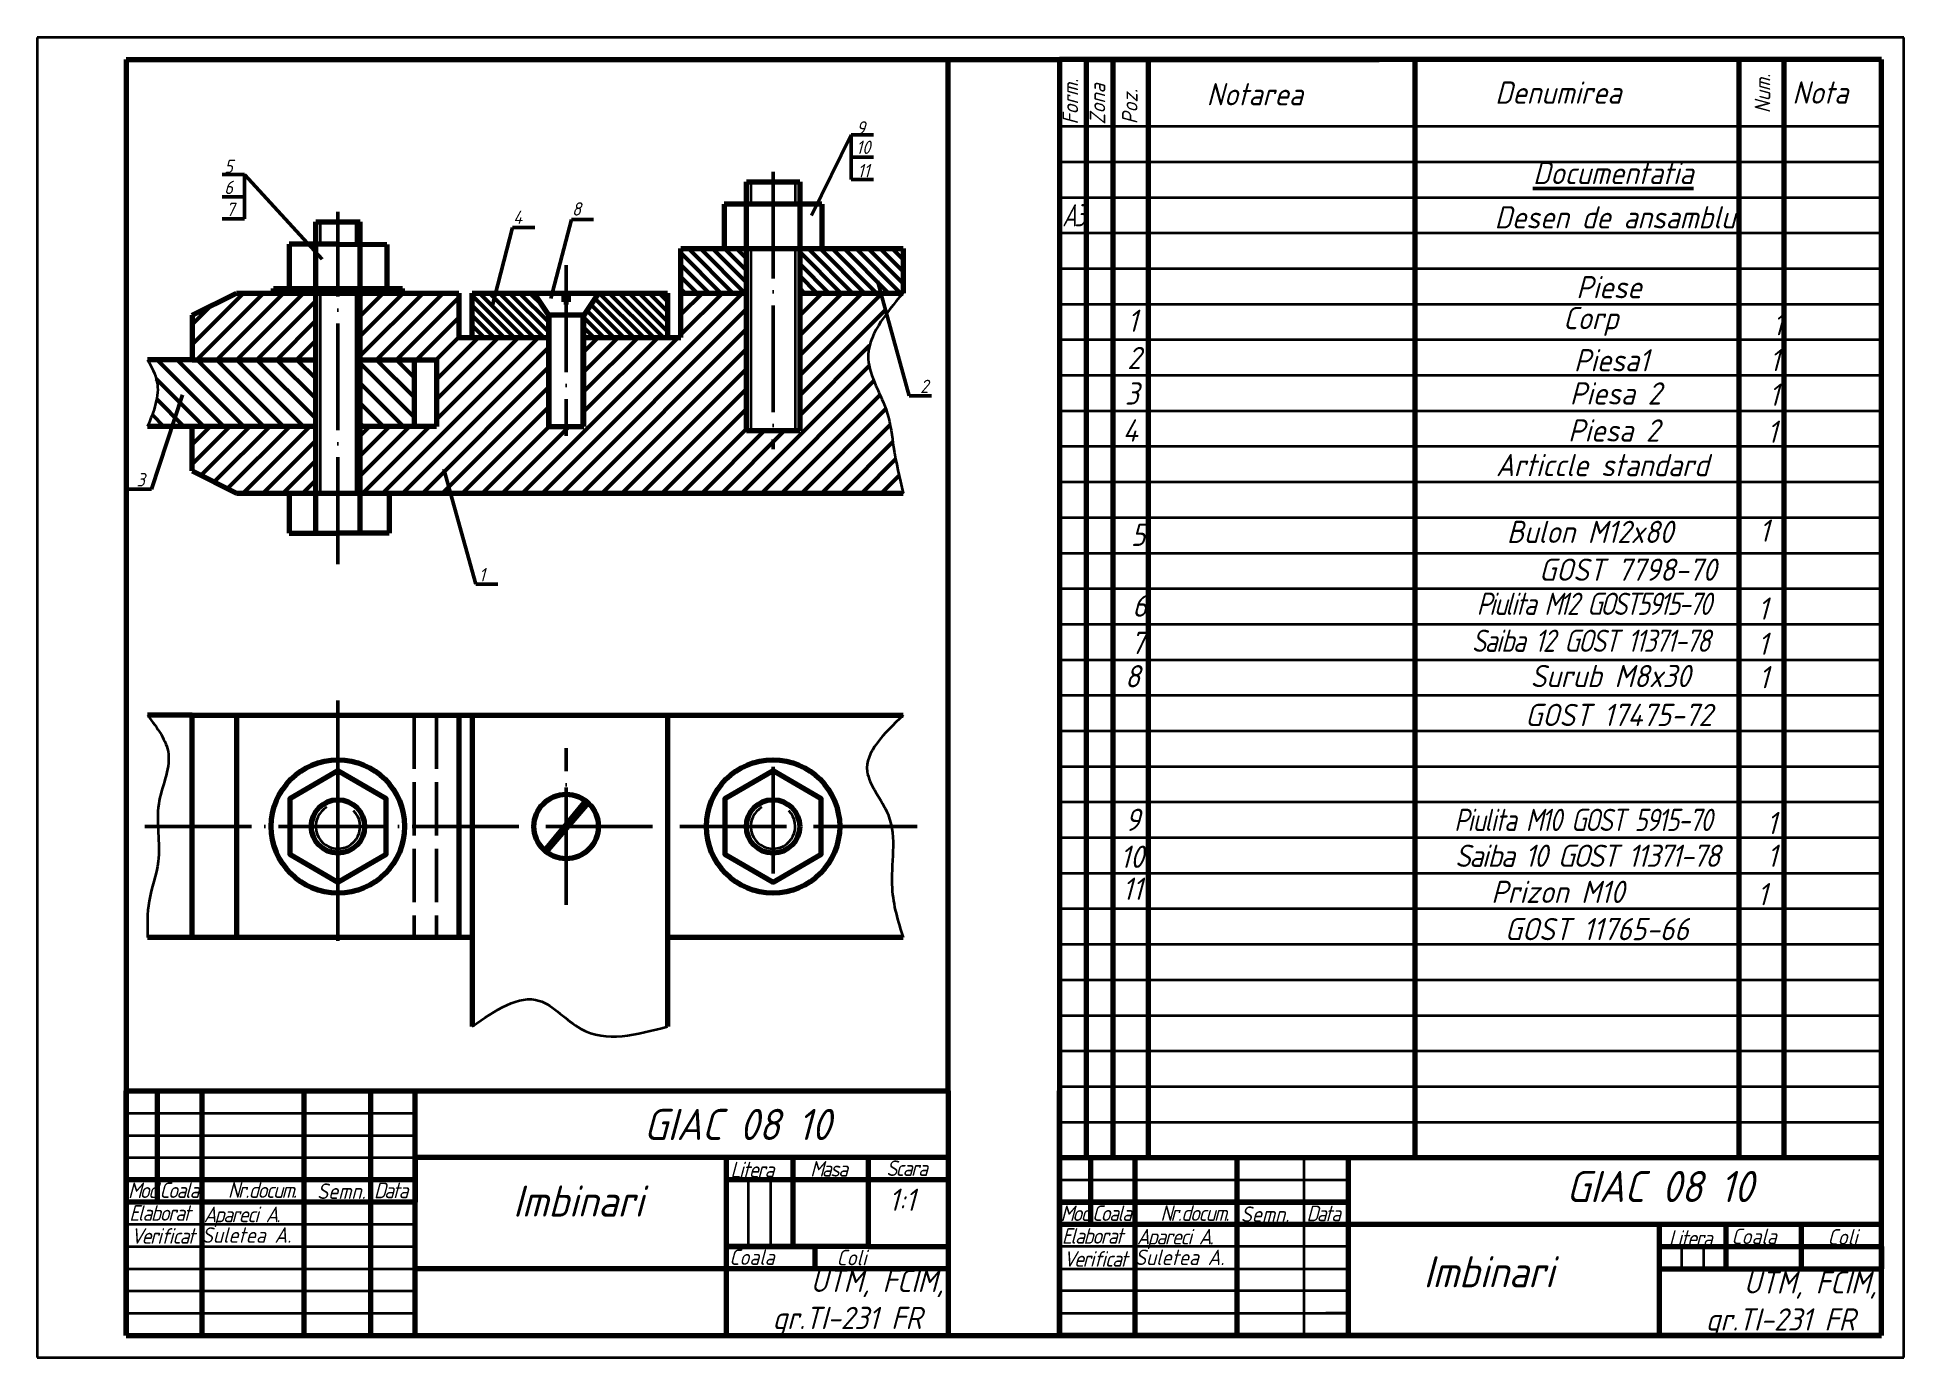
# Model space of a CAD drawing. Header units: millimetres. Extents: x 0 to 420, y 0 to 297.
import ezdxf

# ---------------------------------------------------------------- set-up
doc = ezdxf.new("R2010")
doc.units = ezdxf.units.MM
doc.linetypes.add('ACAD_ISO02W100', pattern=[15, 12, -3])
doc.linetypes.add('ACAD_ISO04W100', pattern=[30, 24, -3, 0, -3])
for name, color, linetype, lineweight in [('Axe', 51, 'ACAD_ISO04W100', 50), ('Contur', 143, 'Continuous', 70), ('Cote', 21, 'Continuous', 50), ('Hasura', 101, 'Continuous', 50), ('Invizibil', 7, 'ACAD_ISO02W100', 50), ('Subtire', 241, 'Continuous', 35), ('Text 3.5', 131, 'Continuous', 35), ('Text 5', 50, 'Continuous', 50), ('Text 7', 30, 'Continuous', 70)]:
    doc.layers.add(name, color=color, linetype=linetype, lineweight=lineweight)
doc.styles.get("Standard").update_dxf_attribs({"font": 'isocp.shx', "oblique": 15})

msp = doc.modelspace()

# ---------------------------------------------------------------- hatches: boundary and pattern name
at = {"layer": 'Hasura'}
h = msp.add_hatch(dxfattribs=at)
h.set_pattern_fill('ANSI31', color=256, scale=0.6, angle=90)
h.paths.add_polyline_path([(159.56, 249.49), (144.82, 249.49), (144.82, 239.49), (159.56, 239.49)])
h.paths.add_polyline_path([(194.82, 249.49), (171.56, 249.49), (171.56, 239.49), (194.82, 239.49)])
h = msp.add_hatch(dxfattribs=at)
h.set_pattern_fill('ANSI31', color=256)
edge = h.paths.add_edge_path()
edge.add_spline(control_points=[(194.82, 194.49), (194.02, 197.91), (192.62, 203.88), (191.64, 214.2), (184.72, 224.31), (188.61, 231.49), (191.09, 234.84)], knot_values=[5.332779, 5.332779, 5.332779, 5.332779, 15.860743, 23.670949, 36.548406, 48.031548, 48.031548, 48.031548, 48.031548], degree=3, periodic=0)
edge.add_line((191.09, 234.84), (189.8, 239.49))
edge.add_line((189.8, 239.49), (171.56, 239.49))
edge.add_line((171.56, 239.49), (171.56, 208.49))
edge.add_line((171.56, 208.49), (159.56, 208.49))
edge.add_line((159.56, 208.49), (159.56, 239.49))
edge.add_line((159.56, 239.49), (144.82, 239.49))
edge.add_line((144.82, 239.49), (144.82, 229.49))
edge.add_line((144.82, 229.49), (123.01, 229.49))
edge.add_line((123.01, 229.49), (123.01, 209.49))
edge.add_line((123.01, 209.49), (115.01, 209.49))
edge.add_line((115.01, 209.49), (115.01, 229.49))
edge.add_line((115.01, 229.49), (94.82, 229.49))
edge.add_line((94.82, 229.49), (94.82, 239.49))
edge.add_line((94.82, 239.49), (72.66, 239.49))
edge.add_line((72.66, 239.49), (72.66, 224.49))
edge.add_line((72.66, 224.49), (84.82, 224.49))
edge.add_line((84.82, 224.49), (89.82, 224.49))
edge.add_line((89.82, 224.49), (89.82, 209.49))
edge.add_line((89.82, 209.49), (84.82, 209.49))
edge.add_line((84.82, 209.49), (72.66, 209.49))
edge.add_line((72.66, 209.49), (72.66, 194.49))
edge.add_line((72.66, 194.49), (194.82, 194.49))
h.paths.add_polyline_path([(62.65, 209.49), (34.82, 209.49), (34.82, 199.49), (44.82, 194.49), (62.65, 194.49)])
h.paths.add_polyline_path([(62.65, 239.49), (44.82, 239.49), (34.82, 234.49), (34.82, 224.49), (62.65, 224.49)])
h = msp.add_hatch(dxfattribs=at)
h.set_pattern_fill('ANSI31', color=256, scale=0.5, angle=90)
h.paths.add_polyline_path([(115.01, 234.49), (111.76, 239.49), (97.82, 239.49), (97.82, 229.49), (115.01, 229.49)])
h.paths.add_polyline_path([(141.82, 239.49), (126.26, 239.49), (123.01, 234.49), (123.01, 229.49), (141.82, 229.49)])
h = msp.add_hatch(dxfattribs=at)
h.set_pattern_fill('ANSI31', color=256, angle=90)
edge = h.paths.add_edge_path()
edge.add_line((62.65, 224.49), (34.82, 224.49))
edge.add_line((34.82, 224.49), (24.82, 224.49))
edge.add_spline(control_points=[(24.82, 224.49), (25.71, 222.85), (28.28, 218.1), (26.19, 212.9), (24.82, 209.49)], knot_values=[0, 0, 0, 0, 5.386579, 15.6479, 15.6479, 15.6479, 15.6479], degree=3, periodic=0)
edge.add_line((24.82, 209.49), (62.65, 209.49))
edge.add_line((62.65, 209.49), (62.65, 224.49))
h.paths.add_polyline_path([(84.82, 224.49), (72.66, 224.49), (72.66, 209.49), (84.82, 209.49)])

# ---------------------------------------------------------------- linework, layer by layer
at = {"layer": 'Axe'}
for p, q in [((165.56, 266.76), (165.56, 204.35)), ((67.65, 178.53), (67.65, 257.75)), ((119.01, 245.72), (119.01, 207.36)), ((67.65, 147.83), (67.65, 91.14)), ((119.01, 101.83), (119.01, 137.14)), ((67.65, 132.88), (67.65, 106.09)), ((165.56, 132.93), (165.56, 106.04)), ((119.01, 128.24), (119.01, 110.74)), ((24.17, 119.49), (197.99, 119.49))]:
    msp.add_line(p, q, dxfattribs=at)
at = {"layer": 'Contur'}
for p, q in [((20, 292), (20, 5)), ((20, 292), (230, 292)), ((205, 60), (205, 292)), ((415, 292), (230, 292)), ((230, 292), (230, 5)), ((236, 292), (236, 45)), ((236, 292), (242, 292)), ((242, 292), (242, 45)), ((242, 292), (302, 292)), ((250, 292), (250, 45)), ((310, 292), (310, 45)), ((383, 45), (383, 292)), ((393, 292), (393, 45)), ((415, 5), (415, 292)), ((415, 5), (415, 292)), ((415, 5), (415, 292)), ((415, 5), (415, 292)), ((159.56, 249.49), (159.56, 264.49)), ((159.56, 264.49), (171.56, 264.49)), ((171.56, 264.49), (171.56, 249.49)), ((176.57, 259.49), (154.56, 259.49)), ((154.56, 259.49), (154.56, 249.49)), ((176.56, 259.49), (176.56, 249.49)), ((62.65, 240.49), (62.65, 255.49)), ((62.65, 255.49), (72.66, 255.49)), ((72.66, 240.49), (72.66, 255.49)), ((67.65, 250.49), (56.65, 250.49)), ((56.65, 250.49), (56.65, 240.49)), ((67.65, 250.49), (78.66, 250.41)), ((78.66, 250.41), (78.66, 240.49)), ((144.82, 229.49), (144.82, 249.49)), ((144.82, 249.49), (194.82, 249.49)), ((159.56, 208.49), (159.56, 249.49)), ((171.56, 249.49), (171.56, 208.49)), ((194.82, 249.49), (194.82, 239.49)), ((34.82, 234.49), (44.82, 239.49)), ((44.82, 239.49), (94.82, 239.49)), ((53.15, 240.49), (82.16, 240.49)), ((53.15, 239.49), (53.15, 240.49)), ((62.65, 194.49), (62.65, 239.49)), ((72.66, 194.49), (72.66, 239.49)), ((82.16, 239.49), (82.16, 240.49)), ((94.82, 239.49), (94.82, 229.49)), ((97.82, 229.49), (97.82, 239.49)), ((97.82, 239.49), (141.82, 239.49)), ((111.76, 239.49), (115.01, 234.49)), ((118.51, 239.49), (118.51, 237.49)), ((119.51, 237.49), (119.51, 239.49)), ((126.26, 239.49), (123.01, 234.49)), ((141.82, 239.49), (141.82, 229.49)), ((144.82, 239.49), (159.56, 239.49)), ((144.82, 239.49), (159.56, 239.49)), ((171.56, 239.49), (194.82, 239.49)), ((171.56, 239.49), (194.82, 239.49)), ((118.51, 237.49), (119.51, 237.49)), ((34.82, 234.49), (34.82, 224.49)), ((115.01, 234.49), (115.01, 209.49)), ((123.01, 234.49), (115.01, 234.49)), ((123.01, 209.49), (123.01, 234.49)), ((94.82, 229.49), (115.01, 229.49)), ((94.82, 229.49), (97.82, 229.49)), ((123.01, 229.49), (144.82, 229.49)), ((34.82, 224.49), (24.82, 224.49)), ((34.82, 224.49), (62.65, 224.49)), ((72.66, 224.49), (84.82, 224.49)), ((84.82, 224.49), (84.82, 209.49)), ((84.82, 224.49), (89.82, 224.49)), ((89.82, 224.49), (89.82, 209.49)), ((62.65, 209.49), (24.82, 209.49)), ((34.82, 199.49), (34.82, 209.49)), ((84.82, 209.49), (72.66, 209.49)), ((89.82, 209.49), (84.82, 209.49)), ((115.01, 209.49), (123.01, 209.49)), ((171.56, 208.49), (159.56, 208.49)), ((34.82, 199.49), (44.82, 194.49)), ((44.82, 194.49), (194.82, 194.49)), ((56.65, 194.49), (56.65, 185.49)), ((62.65, 185.49), (62.65, 194.49)), ((72.66, 185.41), (72.66, 194.41)), ((79.15, 194.49), (79.15, 185.49)), ((56.65, 185.49), (67.65, 185.49)), ((79.15, 185.49), (67.65, 185.49)), ((34.82, 144.49), (24.82, 144.49)), ((34.82, 94.49), (34.82, 144.49)), ((34.82, 144.49), (194.82, 144.49)), ((44.82, 144.49), (44.82, 94.49)), ((94.82, 144.49), (94.82, 94.49)), ((97.82, 144.49), (97.82, 74.49)), ((141.82, 144.49), (141.82, 74.49)), ((123.39, 125.27), (114.15, 114.11)), ((123.97, 124.78), (114.54, 113.78)), ((97.82, 94.49), (24.82, 94.49)), ((194.82, 94.49), (141.82, 94.49)), ((20, 5), (20, 60)), ((20, 60), (205, 60)), ((20, 60), (27, 60)), ((27, 60), (27, 35)), ((27, 60), (37, 60)), ((37, 60), (37, 5)), ((37, 60), (60, 60)), ((60, 60), (60, 5)), ((60, 60), (75, 60)), ((75, 60), (75, 5)), ((85, 5), (85, 60)), ((205, 60), (205, 5)), ((230, 5), (230, 60)), ((155, 45), (85, 45)), ((85, 45), (85, 40)), ((205, 45), (155, 45)), ((155, 45), (155, 5)), ((170, 45), (170, 25)), ((187, 45), (187, 25)), ((230, 45), (415, 45)), ((237, 45), (237, 30)), ((242, 45), (312, 45)), ((247, 45), (247, 5)), ((270, 5), (270, 45)), ((295, 45), (295, 5)), ((302, 45), (375, 45)), ((85, 40), (20, 40)), ((85, 40), (85, 35)), ((205, 40), (155, 40)), ((85, 35), (20, 35)), ((230, 35), (295, 35)), ((295, 35), (230, 35)), ((230, 30), (295, 30)), ((295, 30), (415, 30)), ((365, 30), (365, 5)), ((380, 30), (380, 20)), ((397, 20), (397, 30)), ((170, 25), (155, 25)), ((155, 25), (175, 25)), ((187, 25), (170, 25)), ((175, 25), (175, 20)), ((187, 25), (205, 25)), ((365, 25), (415, 25)), ((415, 25), (415, 20)), ((415, 25), (415, 20)), ((155, 20), (85, 20)), ((205, 20), (155, 20)), ((365, 20), (415, 20)), ((20, 5), (415, 5)), ((295, 5), (230, 5)), ((415, 5), (230, 5)), ((295, 5), (230, 5)), ((415, 5), (230, 5)), ((295, 5), (415, 5)), ((295, 5), (415, 5))]:
    msp.add_line(p, q, dxfattribs=at)
for points in [[(67.65, 131.99), (56.82, 125.74), (56.82, 113.24), (67.65, 106.99), (78.48, 113.24), (78.48, 125.74)], [(165.56, 131.99), (154.73, 125.74), (154.73, 113.24), (165.56, 106.99), (176.38, 113.24), (176.38, 125.74)]]:
    msp.add_lwpolyline(points, close=True, dxfattribs=at)
for centre, radius in [((67.65, 119.49), 15), ((165.56, 119.49), 15), ((119.01, 119.49), 7.25), ((67.65, 119.49), 6), ((165.56, 119.49), 6)]:
    msp.add_circle(centre, radius, dxfattribs=at)
at = {"layer": 'Cote'}
for p, q in [((174.22, 256.93), (183.16, 275.04)), ((183.16, 275.04), (188.16, 275.04)), ((183.16, 275.04), (183.16, 270.04)), ((183.16, 270.04), (188.16, 270.04)), ((183.16, 270.04), (183.16, 265.04)), ((46.62, 266.15), (41.62, 266.15)), ((64.09, 247.11), (46.62, 266.15)), ((46.62, 266.15), (46.62, 261.15)), ((183.16, 265.04), (188.16, 265.04)), ((46.62, 261.15), (41.62, 261.15)), ((46.62, 261.15), (46.62, 256.15)), ((46.62, 256.15), (41.62, 256.15)), ((102.35, 236.42), (106.94, 254.19)), ((106.94, 254.19), (111.94, 254.19)), ((115.59, 238.28), (120.18, 256.05)), ((120.18, 256.05), (125.18, 256.05)), ((189.04, 242.21), (196.21, 216.38)), ((32.66, 216.6), (25.67, 195.36)), ((196.21, 216.38), (201.21, 216.38)), ((91.49, 199.85), (98.66, 174.02)), ((20.67, 195.36), (25.67, 195.36)), ((98.66, 174.02), (103.66, 174.02))]:
    msp.add_line(p, q, dxfattribs=at)
at = {"layer": 'Invizibil'}
for p, q in [((84.82, 144.49), (84.82, 94.49)), ((89.82, 144.49), (89.82, 94.49))]:
    msp.add_line(p, q, dxfattribs=at)
at = {"layer": 'Subtire'}
for p, q in [((420, 297), (0, 297)), ((0, 297), (0, 0)), ((420, 0), (420, 297)), ((420, 0), (420, 297)), ((230, 277), (415, 277)), ((230, 269), (415, 269)), ((160.56, 264.49), (160.56, 259.49)), ((170.56, 264.49), (170.56, 259.49)), ((230, 261), (415, 261)), ((63.65, 255.49), (63.65, 250.49)), ((71.66, 255.49), (71.66, 250.46)), ((230, 253), (415, 253)), ((160.56, 249.49), (160.56, 208.49)), ((170.56, 249.49), (170.56, 208.49)), ((230, 245), (415, 245)), ((63.65, 239.49), (63.65, 194.49)), ((71.66, 239.49), (71.66, 194.49)), ((230, 237), (415, 237)), ((115.51, 209.49), (115.51, 234.49)), ((122.51, 209.49), (122.51, 234.49)), ((230, 229), (415, 229)), ((230, 221), (415, 221)), ((230, 213), (415, 213)), ((230, 205), (415, 205)), ((230, 197), (415, 197)), ((230, 189), (415, 189)), ((230, 181), (415, 181)), ((230, 173), (415, 173)), ((230, 165), (415, 165)), ((230, 157), (415, 157)), ((230, 149), (415, 149)), ((230, 141), (415, 141)), ((230, 133), (415, 133)), ((230, 125), (415, 125)), ((230, 117), (415, 117)), ((230, 109), (415, 109)), ((230, 101), (415, 101)), ((230, 93), (415, 93)), ((230, 85), (415, 85)), ((230, 77), (415, 77)), ((230, 69), (415, 69)), ((230, 61), (415, 61)), ((230, 60), (230, 55)), ((20, 55), (85, 55)), ((230, 53), (415, 53)), ((20, 50), (85, 50)), ((20, 45), (85, 45)), ((230, 45), (230, 40)), ((295, 45), (230, 45)), ((285, 45), (285, 5)), ((295, 45), (295, 45)), ((160, 40), (160, 25)), ((165, 40), (165, 25)), ((230, 40), (295, 40)), ((295, 40), (295, 35)), ((230, 35), (230, 30)), ((20, 30), (85, 30)), ((230, 30), (295, 30)), ((295, 30), (295, 25)), ((20, 25), (85, 25)), ((230, 25), (230, 20)), ((295, 25), (230, 25)), ((370, 25), (370, 20)), ((375, 20), (375, 25)), ((20, 20), (85, 20)), ((230, 20), (295, 20)), ((295, 20), (295, 15)), ((365, 15), (365, 20)), ((370, 20), (375, 20)), ((380, 20), (385, 20)), ((380, 20), (397, 20)), ((20, 15), (85, 15)), ((230, 15), (230, 10)), ((295, 15), (230, 15)), ((20, 10), (85, 10)), ((230, 10), (295, 10)), ((295, 10), (290, 10)), ((295, 10), (295, 5)), ((0, 0), (420, 0)), ((210, 0), (420, 0))]:
    msp.add_line(p, q, dxfattribs=at)
for centre in [(67.65, 119.49), (165.56, 119.49)]:
    msp.add_arc(centre, 5, 120, 45, dxfattribs=at)
for points in [[(194.82, 239.49), (186.97, 224.62), (191.26, 212.47), (192.69, 204.8), (194.82, 194.49)], [(24.82, 224.49), (26.93, 219.53), (24.82, 209.49)], [(24.82, 144.49), (29.5, 135.78), (27.32, 124.56), (27.21, 111.6), (25.14, 102.67), (24.82, 94.49)], [(194.82, 144.49), (186.75, 131.87), (191.44, 122.15), (192.34, 105.58), (194.82, 94.49)], [(97.82, 74.49), (112.97, 80.3), (122.31, 73.96), (141.82, 74.49)]]:
    msp.add_spline(points, degree=3, dxfattribs=at)

# ---------------------------------------------------------------- texts
at = {"layer": 'Cote', "char_height": 3, "attachment_point": 1}
for s, insert in [('9', (184.3, 278.13)), ('10', (184.27, 273.77)), ('5', (42.05, 269.47)), ('6', (42.06, 264.74)), ('11', (184.58, 268.5)), ('7', (42.49, 259.79)), ('4', (107.08, 258.04)), ('8', (120.32, 259.9)), (' 2', (196.95, 219.99)), ('3', (22.31, 198.98)), ('1', (99.4, 177.63))]:
    msp.add_mtext_dynamic_manual_height_columns(s, width=5.3092, gutter_width=12.5, heights=[0], dxfattribs=dict(at, insert=insert))
at = {"layer": 'Text 3.5', "char_height": 3.5, "attachment_point": 1}
for s, width, heights, insert in [('{\\T0.75;Litera}', 13.1484, [0], (155.98, 44.06)), ('{\\T0.75;  Masa}', 15.8536, [0], (170.52, 44.23)), ('{\\T0.75;  Scara}', 16.5765, [0], (187.63, 44.37)), ('{\\T0.75;Mod.}', 7, [0], (20.41, 39.4)), ('{\\T0.75;Coala}', 9.1836, [0], (27.48, 39.42)), ('{\\T0.75;   Nr.docum.}', 47.2341, [0], (37.77, 39.44)), (' Semn.', 13.1252, [0], (60.95, 39.2)), ('{\\T0.75;Data}', 8.7009, [0], (75.74, 39.37)), ('{\\T0.75;Elaborat}', 0.6917, [0], (20.69, 34.3)), ('{\\T0.75;Apareci A.}', 46.405, [0], (37.43, 33.96)), ('{\\T0.75;Mod.}', 7, [0], (230.27, 34.23)), ('{\\T0.75;Coala}', 9.1836, [0], (237.34, 34.25)), ('{\\T0.75;   Nr.docum.}', 47.2341, [0], (247.62, 34.26)), ('Semn.', 13.1252, [4.2], (270.81, 34.02)), ('{\\T0.75;Data}', 8.7009, [0], (285.6, 34.19)), ('{\\T0.75;Verificat}', 14.8734, [0], (21.04, 29.13)), ('Suletea A.', 23.3509, [0], (37, 29.33)), ('{\\T0.75;Elaborat}', 0.6917, [0], (230.55, 29.13)), ('{\\T0.75;Apareci A.}', 46.405, [0], (247.43, 28.96)), ('{\\T0.75;Litera}', 13.1484, [0], (367.12, 28.65)), ('Coala', 18.541, [0], (381.22, 29.04)), ('  Coli', 20.8433, [0], (398.86, 28.91)), ('Coala', 18.541, [0], (155.71, 24.36)), ('  Coli', 20.8433, [0], (175.84, 24.26)), ('{\\T0.75;Verificat}', 14.8734, [0], (230.9, 23.96)), ('Suletea A.', 23.3509, [0], (247, 24.33))]:
    msp.add_mtext_dynamic_manual_height_columns(s, width=width, gutter_width=12.5, heights=heights, dxfattribs=dict(at, insert=insert))
at = {"layer": 'Text 5', "oblique": 15}
for s, p in [('Form.', (234.24, 277.38)), ('Zona', (240.33, 277.36)), ('Num.', (389.98, 279.92)), ('Poz.', (247.6, 277.46))]:
    msp.add_text(s, height=3.5, rotation=90, dxfattribs=at).set_placement(p)
for s, p in [('Notarea', (263.14, 281.7)), ('Denumirea', (328.06, 282.07)), ('Nota', (394.94, 282.08))]:
    msp.add_text(s, height=5, dxfattribs=at).set_placement(p)
at = {"layer": 'Text 5', "char_height": 5, "width": 120, "attachment_point": 5}
for s, insert in [('{\\LDocumentatia}', (354.63, 266.48)), ('{\\W0.8;\\T0.75;A3}', (233.06, 256.98)), ('Desen de ansamblu', (355.03, 256.52)), ('Piese', (353.68, 240.8)), ('1', (246.45, 233.24)), ('Corp', (349.59, 233.09)), ('1', (391.65, 232.48)), ('2', (246.81, 224.88)), ('Piesa1', (354.23, 224.36)), ('1', (390.93, 224.41)), ('3', (246.31, 216.89)), ('    Piesa 2', (349.43, 216.9)), ('1', (390.78, 216.62)), ('4', (245.93, 208.56)), ('    Piesa 2', (349.04, 208.57)), ('1', (390.4, 208.28)), ('Articcle standard', (352.17, 200.78)), ('5', (247.71, 185.1)), ('Bulon M12x80', (349.4, 185.76)), ('1', (388.59, 186.04)), ('GOST 7798-70', (357.87, 177.25)), ('6', (248.03, 169.17)), ('{\\W0.9;\\T0.85;Piulita M12 GOST5915-70}', (350.13, 169.58)), ('1', (388.32, 168.5)), ('7', (247.6, 160.79)), ('{\\W0.9;\\T0.9;Saiba 12 GOST 11371-78}', (349.5, 161.27)), ('1', (388.3, 160.58)), ('8', (246.46, 153.28)), ('Surub M8x30', (354, 153.33)), ('1', (388.5, 153.08)), ('GOST 17475-72', (355.85, 144.58)), ('9', (246.46, 120.99)), ('{\\Q13;\\W0.9;\\T0.9;Piulita M10 GOST 5915-70}', (347.8, 120.97)), ('1', (390.29, 120.28)), ('10', (246.32, 112.68)), ('{\\T0.9;Saiba 10 GOST 11371-78}', (348.69, 112.9)), ('1', (390.38, 112.91)), ('11', (246.43, 105.48)), ('Prizon M10', (342.14, 104.78)), ('1', (388.18, 104.26)), ('GOST 11765-66', (350.92, 96.4))]:
    msp.add_mtext(s, dxfattribs=dict(at, insert=insert))
at = {"layer": 'Text 5', "char_height": 5, "attachment_point": 1}
for s, width, insert in [(' 1:1', 14.7461, (188.75, 38.02)), ('       UTM, FCIM,\\P    gr.TI-231 FR', 54.8417, (154, 19.77)), ('       UTM, FCIM,\\P    gr.TI-231 FR', 54.8417, (364, 19.43))]:
    msp.add_mtext_dynamic_manual_height_columns(s, width=width, gutter_width=12.5, heights=[0], dxfattribs=dict(at, insert=insert))
at = {"layer": 'Text 7', "char_height": 7, "attachment_point": 1}
for s, width, insert in [('         GIAC 08 10', 109.7789, (100.47, 55.96)), ('         GIAC 08 10', 109.7789, (308.06, 42)), ('  Imbinari', 60.1535, (99.04, 38.72)), ('  Imbinari', 60.1535, (303.95, 22.82))]:
    msp.add_mtext_dynamic_manual_height_columns(s, width=width, gutter_width=12.5, heights=[0], dxfattribs=dict(at, insert=insert))

doc.saveas('drawing.dxf')
